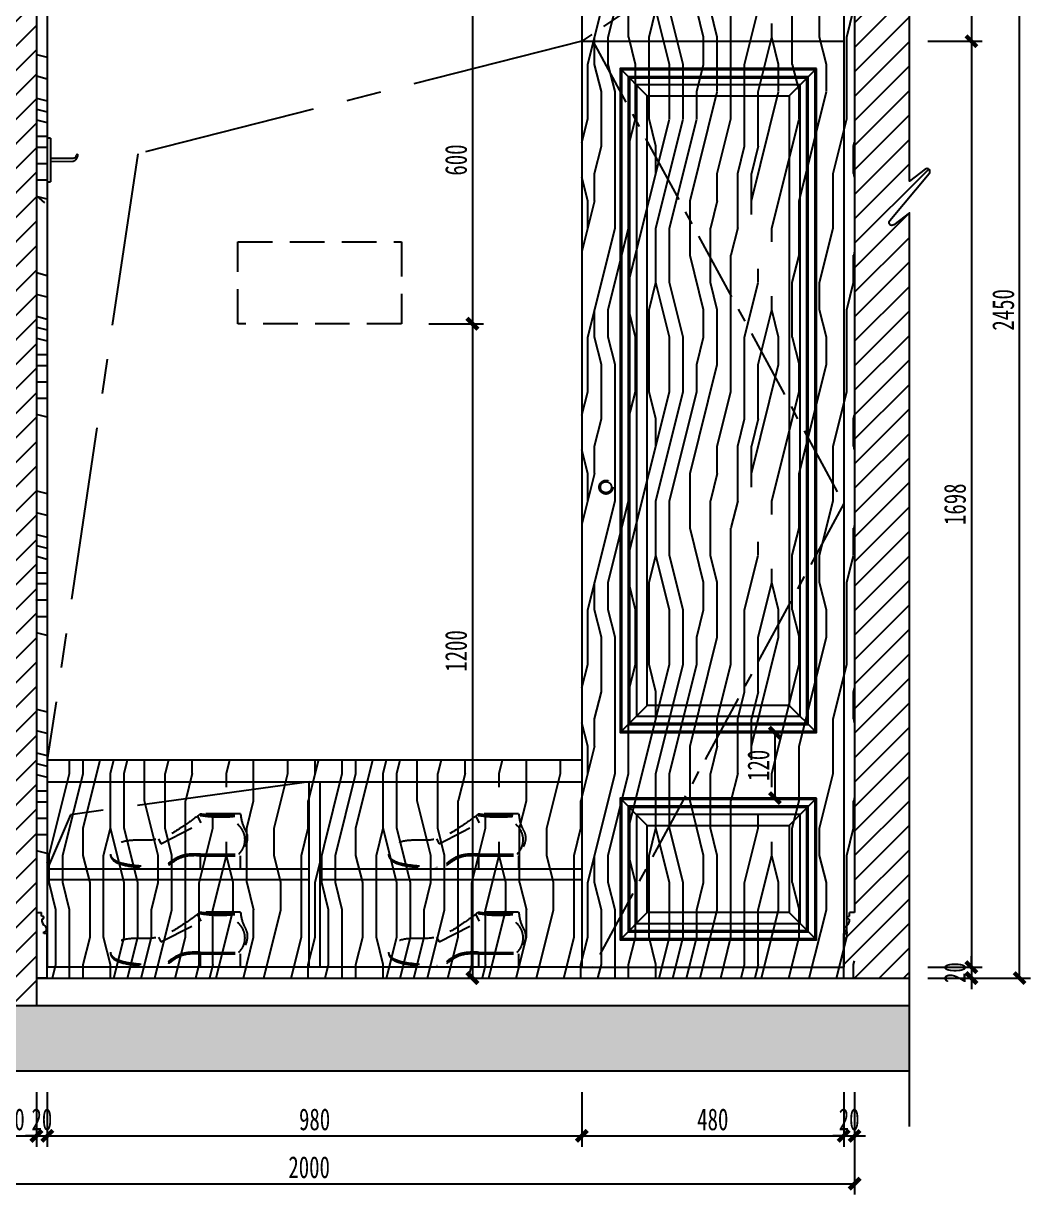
# Model space of a CAD drawing. Header units: millimetres. Extents: x 3104083 to 3173399, y -3165492 to -3044687.
# Drawn here: x 3150337 to 3152184, y -3051175 to -3049028 of the extents above; entities that cross this region are included whole.
import ezdxf

# ---------------------------------------------------------------- set-up
doc = ezdxf.new("R2010")
doc.units = ezdxf.units.MM
doc.header["$LTSCALE"] = 500
doc.header["$MEASUREMENT"] = 0
doc.header["$PDMODE"] = 2
doc.linetypes.add('CENTER', pattern=[50.8, 31.75, -6.35, 6.35, -6.35])
doc.linetypes.add('DASHED', pattern=[19.05, 12.7, -6.35])
doc.layers.get('0').update_dxf_attribs({"linetype": 'CONTINUOUS'})
doc.layers.get('DEFPOINTS').update_dxf_attribs({"linetype": 'CONTINUOUS'})
for name, color, linetype in [('A-土建墙（含管井、立管）', 6, 'CONTINUOUS'), ('D-Detail(节点图层)', 134, 'CONTINUOUS'), ('E-立面填充', 250, 'CONTINUOUS'), ('E-立面活动家具', 22, 'DASHED'), ('E-立面轮廓线', 4, 'CONTINUOUS'), ('E-立面造型线', 3, 'CONTINUOUS'), ('W-尺寸', 5, 'CONTINUOUS'), ('W-索引符号', 2, 'CONTINUOUS')]:
    doc.layers.add(name, color=color, linetype=linetype)
doc.styles.add('DIM', font='SimSun.ttf', dxfattribs={"width": 0.7})
doc.dimstyles.new('20', dxfattribs={"dimscale": 20, "dimtxt": 2, "dimasz": 1, "dimexe": 1, "dimexo": 1, "dimgap": 0.5, "dimtad": 1, "dimdec": 0, "dimzin": 0, "dimdsep": 46, "dimtxsty": 'DIM', "dimblk": 'ARCHTICK', "dimcen": 0, "dimclrd": 5, "dimclre": 5, "dimclrt": 35, "dimadec": 0, "dimazin": 0, "dimtfac": 0.5, "dimtdec": 0, "dimtix": 1, "dimtmove": 2, "dimatfit": 2, "dimldrblk": 'A', "dimfxl": 0, "dimtolj": 1, "dimtzin": 0, "dimlwd": -1, "dimlwe": -1, "dimarcsym": 0})

# ---------------------------------------------------------------- blocks, each defined once
blk = doc.blocks.new('TJ')
at = {"layer": 'E-立面造型线', "color": 44}
for p, q in [((0, 120), (9.6, 120)), ((9.6, 113.7), (9.6, 120)), ((9.6, 114.8), (9.6, 115.3)), ((10.8, 113.7), (9.6, 113.7)), ((10.8, 108.2), (10, 108.2)), ((13.5, 81.6), (13.5, 84.7)), ((19.8, 81.6), (13.5, 81.6)), ((19.8, 0), (19.8, 81.6)), ((19.8, 0), (0, 0))]:
    blk.add_line(p, q, dxfattribs=at)
for centre, radius, start, end in [((23.1, 106.2), 13.3, 171.0841, 236.9139), ((10.8, 111), 2.75, 270, 90), ((13.5, 89.9), 5.16, 270.0712, 360), ((12.5, 89.9), 6.22, 360, 56.9139)]:
    blk.add_arc(centre, radius, start, end, dxfattribs=at)
blk = doc.blocks.new('dfdfdhh')
at = {"layer": 'E-立面活动家具', "ltscale": 0.01}
for p, q in [((169384.3, -129033.6), (169310.8, -129033.6)), ((169311.2, -129107.5), (169381.3, -129107.6))]:
    blk.add_line(p, q, dxfattribs=at)
blk.add_lwpolyline([(169233.9, -129079.6), (169238.5, -129088.4), (169312.5, -129050.1), (169305.8, -129037.3)], dxfattribs=at)
blk.add_lwpolyline([(169311.1, -129134.7), (169311.1, -129110.4), (169384, -129110.4), (169384, -129134.7)], close=True, dxfattribs=at)
for centre, radius, start, end in [((169347.6, -128792), 247.3, 261.3395, 278.6605), ((169347.6, -128792), 244.3, 261.3395, 278.6605), ((169356, -129081.2), 36.6, 313.8118, 51.2985)]:
    blk.add_arc(centre, radius, start, end, dxfattribs=at)
for points, knots in [([(169310.8, -129033.6), (169302.5, -129039.8), (169289.9, -129049.3), (169264, -129066.7), (169226.1, -129088.4), (169182.4, -129077.9), (169156.9, -129089.6), (169148.5, -129095.2), (169146.7, -129102.1), (169142.5, -129124.1), (169194.2, -129132.1), (169222.6, -129133.5), (169234.9, -129134.2)], [0, 0, 0, 0, 31.711828, 48.79331, 96.806468, 160.998217, 174.056652, 183.591903, 190.509155, 195.275326, 250.828637, 292.604358, 292.604358, 292.604358, 292.604358]), ([(169384.3, -129033.6), (169385.5, -129042), (169387.4, -129055.2), (169397.9, -129071), (169396, -129090.9), (169388.6, -129102.9), (169384, -129110.4)], [0, 0, 0, 0, 25.789808, 40.639212, 56.626566, 83.82447, 83.82447, 83.82447, 83.82447]), ([(169145.8, -129108.1), (169148.7, -129122.2), (169195.1, -129129.2), (169222.4, -129130.6), (169234.6, -129131.3)], [199.373676, 199.373676, 199.373676, 199.373676, 250.828637, 292.604358, 292.604358, 292.604358, 292.604358]), ([(169311.2, -129107.5), (169308.5, -129107.4), (169305.9, -129107.4), (169298.3, -129107.3), (169293.5, -129107.4), (169286.3, -129108.2), (169284, -129108.6), (169279.6, -129109.6), (169277.5, -129110.1), (169273.5, -129111.5), (169271.6, -129112.3), (169264.7, -129115.7), (169260.1, -129118.8), (169254.6, -129122.8), (169253.6, -129123.6), (169251.6, -129125), (169250.7, -129125.7), (169248.7, -129127.1), (169247.7, -129127.7), (169245.9, -129128.7), (169245, -129129.1), (169243.4, -129129.8), (169242.7, -129130), (169241.2, -129130.4), (169240.4, -129130.6), (169238, -129130.9), (169236.3, -129131.1), (169234.6, -129131.3)], [0, 0, 0, 0, 7.954306, 7.954306, 22.333194, 22.333194, 29.512466, 29.512466, 35.781551, 35.781551, 42.050637, 42.050637, 58.414237, 58.414237, 62.14941, 62.14941, 65.884584, 65.884584, 69.784306, 69.784306, 73.180599, 73.180599, 75.971611, 75.971611, 78.762623, 78.762623, 84.07225, 84.07225, 84.07225, 84.07225]), ([(169311.1, -129110.4), (169299.3, -129110.1), (169279.7, -129109.6), (169258.9, -129122.8), (169246.3, -129133.1), (169238, -129133.9), (169234.9, -129134.2)], [0, 0, 0, 0, 35.415946, 58.703813, 74.57991, 84.07225, 84.07225, 84.07225, 84.07225])]:
    blk.add_open_spline(points, degree=3, knots=knots, dxfattribs=at)
blk = doc.blocks.new('_ArchTick')
at = {"color": 0, "linetype": 'ByBlock', "const_width": 0.4}
blk.add_lwpolyline([(-0.5, -0.5), (0.5, 0.5)], dxfattribs=at)
blk = doc.blocks.new('*D1155')
at = {"layer": 'DEFPOINTS', "color": 0, "ltscale": 100}
for p in [(3150361, -3050338.9), (3150261, -3050419.7), (3150361, -3051067.7)]:
    blk.add_point(p, dxfattribs=at)
at = {"layer": 'W-尺寸', "color": 5, "ltscale": 100}
for p, q in [((3150261, -3050987.7), (3150261, -3051087.7)), ((3150361, -3050987.7), (3150361, -3051087.7)), ((3150261, -3051067.7), (3150361, -3051067.7))]:
    blk.add_line(p, q, dxfattribs=at)
at = {"layer": 'W-尺寸', "color": 5, "ltscale": 100, "xscale": 20, "yscale": 20, "zscale": 20, "rotation": 180}
blk.add_blockref('_ArchTick', (3150261, -3051067.7), dxfattribs=at)
at = {"layer": 'W-尺寸', "color": 5, "ltscale": 100, "xscale": 20, "yscale": 20, "zscale": 20}
blk.add_blockref('_ArchTick', (3150361, -3051067.7), dxfattribs=at)
at = {"layer": 'W-尺寸', "color": 35, "ltscale": 100, "insert": (3150311, -3051037.7), "char_height": 40, "attachment_point": 5, "style": 'DIM'}
blk.add_mtext('\\A1;100', dxfattribs=at)
blk = doc.blocks.new('A')
for p, q in [((-1.44, 1.15), (-1.09, 1.44)), ((-1.44, 1.15), (-0.37, 0)), ((-1.09, 1.44), (0, 0)), ((-0.37, 0), (-2.13, 0)), ((-1.44, -1.15), (-0.37, 0)), ((-1.09, -1.44), (0, 0)), ((-1.44, -1.15), (-1.09, -1.44))]:
    blk.add_line(p, q)
for points in [[(-1.44, 1.15), (-1.09, 1.44), (-0.37, 0), (0, 0)], [(-1.44, -1.15), (-1.09, -1.44), (-0.37, 0), (0, 0)]]:
    blk.add_solid(points)
blk = doc.blocks.new('*D1156')
at = {"layer": 'DEFPOINTS', "color": 0, "ltscale": 100}
for p in [(3150381, -3050286.5), (3150361, -3050338.9), (3150381, -3051067.7)]:
    blk.add_point(p, dxfattribs=at)
at = {"layer": 'W-尺寸', "color": 5, "ltscale": 100}
for p, q in [((3150361, -3050987.7), (3150361, -3051087.7)), ((3150381, -3050987.7), (3150381, -3051087.7)), ((3150361, -3051067.7), (3150341, -3051067.7)), ((3150361, -3051067.7), (3150381, -3051067.7)), ((3150381, -3051067.7), (3150401, -3051067.7))]:
    blk.add_line(p, q, dxfattribs=at)
at = {"layer": 'W-尺寸', "color": 5, "ltscale": 100, "xscale": 20, "yscale": 20, "zscale": 20}
blk.add_blockref('_ArchTick', (3150361, -3051067.7), dxfattribs=at)
at = {"layer": 'W-尺寸', "color": 5, "ltscale": 100, "xscale": 20, "yscale": 20, "zscale": 20, "rotation": 180}
blk.add_blockref('_ArchTick', (3150381, -3051067.7), dxfattribs=at)
at = {"layer": 'W-尺寸', "color": 35, "ltscale": 100, "insert": (3150371, -3051037.7), "char_height": 40, "attachment_point": 5, "style": 'DIM'}
blk.add_mtext('\\A1;20', dxfattribs=at)
blk = doc.blocks.new('*D1157')
at = {"layer": 'DEFPOINTS', "color": 0, "ltscale": 100}
for p in [(3150381, -3050286.5), (3151361, -3050352.3), (3151361, -3051067.7)]:
    blk.add_point(p, dxfattribs=at)
at = {"layer": 'W-尺寸', "color": 5, "ltscale": 100}
for p, q in [((3150381, -3050987.7), (3150381, -3051087.7)), ((3151361, -3050987.7), (3151361, -3051087.7)), ((3150381, -3051067.7), (3151361, -3051067.7))]:
    blk.add_line(p, q, dxfattribs=at)
at = {"layer": 'W-尺寸', "color": 5, "ltscale": 100, "xscale": 20, "yscale": 20, "zscale": 20, "rotation": 180}
blk.add_blockref('_ArchTick', (3150381, -3051067.7), dxfattribs=at)
at = {"layer": 'W-尺寸', "color": 5, "ltscale": 100, "xscale": 20, "yscale": 20, "zscale": 20}
blk.add_blockref('_ArchTick', (3151361, -3051067.7), dxfattribs=at)
at = {"layer": 'W-尺寸', "color": 35, "ltscale": 100, "insert": (3150871, -3051037.7), "char_height": 40, "attachment_point": 5, "style": 'DIM'}
blk.add_mtext('\\A1;980', dxfattribs=at)
blk = doc.blocks.new('*D1158')
at = {"layer": 'DEFPOINTS', "color": 0, "ltscale": 100}
for p in [(3151361, -3050352.3), (3151841, -3050352.3), (3151841, -3051067.7)]:
    blk.add_point(p, dxfattribs=at)
at = {"layer": 'W-尺寸', "color": 5, "ltscale": 100}
for p, q in [((3151361, -3050987.7), (3151361, -3051087.7)), ((3151841, -3050987.7), (3151841, -3051087.7)), ((3151361, -3051067.7), (3151841, -3051067.7))]:
    blk.add_line(p, q, dxfattribs=at)
at = {"layer": 'W-尺寸', "color": 5, "ltscale": 100, "xscale": 20, "yscale": 20, "zscale": 20, "rotation": 180}
blk.add_blockref('_ArchTick', (3151361, -3051067.7), dxfattribs=at)
at = {"layer": 'W-尺寸', "color": 5, "ltscale": 100, "xscale": 20, "yscale": 20, "zscale": 20}
blk.add_blockref('_ArchTick', (3151841, -3051067.7), dxfattribs=at)
at = {"layer": 'W-尺寸', "color": 35, "ltscale": 100, "insert": (3151601, -3051037.7), "char_height": 40, "attachment_point": 5, "style": 'DIM'}
blk.add_mtext('\\A1;480', dxfattribs=at)
blk = doc.blocks.new('*D1159')
at = {"layer": 'DEFPOINTS', "color": 0, "ltscale": 100}
for p in [(3151841, -3050352.3), (3151861, -3050337.5), (3151861, -3051067.7)]:
    blk.add_point(p, dxfattribs=at)
at = {"layer": 'W-尺寸', "color": 5, "ltscale": 100}
for p, q in [((3151841, -3050987.7), (3151841, -3051087.7)), ((3151861, -3050987.7), (3151861, -3051087.7)), ((3151841, -3051067.7), (3151821, -3051067.7)), ((3151841, -3051067.7), (3151861, -3051067.7)), ((3151861, -3051067.7), (3151881, -3051067.7))]:
    blk.add_line(p, q, dxfattribs=at)
at = {"layer": 'W-尺寸', "color": 5, "ltscale": 100, "xscale": 20, "yscale": 20, "zscale": 20}
blk.add_blockref('_ArchTick', (3151841, -3051067.7), dxfattribs=at)
at = {"layer": 'W-尺寸', "color": 5, "ltscale": 100, "xscale": 20, "yscale": 20, "zscale": 20, "rotation": 180}
blk.add_blockref('_ArchTick', (3151861, -3051067.7), dxfattribs=at)
at = {"layer": 'W-尺寸', "color": 35, "ltscale": 100, "insert": (3151851, -3051037.7), "char_height": 40, "attachment_point": 5, "style": 'DIM'}
blk.add_mtext('\\A1;20', dxfattribs=at)
blk = doc.blocks.new('*D1160')
at = {"layer": 'DEFPOINTS', "color": 0, "ltscale": 100}
for p in [(3149861, -3050987.7), (3151861, -3050987.7), (3151861, -3051155.4)]:
    blk.add_point(p, dxfattribs=at)
at = {"layer": 'W-尺寸', "color": 5, "ltscale": 100}
for p, q in [((3149861, -3051075.4), (3149861, -3051175.4)), ((3151861, -3051075.4), (3151861, -3051175.4)), ((3149861, -3051155.4), (3151861, -3051155.4))]:
    blk.add_line(p, q, dxfattribs=at)
at = {"layer": 'W-尺寸', "color": 5, "ltscale": 100, "xscale": 20, "yscale": 20, "zscale": 20, "rotation": 180}
blk.add_blockref('_ArchTick', (3149861, -3051155.4), dxfattribs=at)
at = {"layer": 'W-尺寸', "color": 5, "ltscale": 100, "xscale": 20, "yscale": 20, "zscale": 20}
blk.add_blockref('_ArchTick', (3151861, -3051155.4), dxfattribs=at)
at = {"layer": 'W-尺寸', "color": 35, "ltscale": 100, "insert": (3150861, -3051125.4), "char_height": 40, "attachment_point": 5, "style": 'DIM'}
blk.add_mtext('\\A1;2000', dxfattribs=at)
blk = doc.blocks.new('*U1119')
at = {"color": 35}
blk.add_lwpolyline([(85.19, 0), (1.44, 0), (2.55, -1.43, -0.901243), (2.15, -1.81), (-2.15, 1.81, 0.901243), (-2.55, 1.43), (-1.44, 0), (-85.19, 0)], format="xyb", dxfattribs=at)
blk = doc.blocks.new('*D1163')
at = {"layer": 'DEFPOINTS', "color": 0, "ltscale": 100}
for p in [(3151662.1, -3048428.5), (3151841, -3049061), (3152075.1, -3049061)]:
    blk.add_point(p, dxfattribs=at)
at = {"layer": 'W-尺寸', "color": 5, "ltscale": 100}
for p, q in [((3151995.1, -3048428.5), (3152095.1, -3048428.5)), ((3152075.1, -3048428.5), (3152075.1, -3049061)), ((3151995.1, -3049061), (3152095.1, -3049061))]:
    blk.add_line(p, q, dxfattribs=at)
at = {"layer": 'W-尺寸', "color": 5, "ltscale": 100, "xscale": 20, "yscale": 20, "zscale": 20}
for p, rotation in [((3152075.1, -3048428.5), 90), ((3152075.1, -3049061), 270)]:
    blk.add_blockref('_ArchTick', p, dxfattribs=dict(at, rotation=rotation))
at = {"layer": 'W-尺寸', "color": 35, "ltscale": 100, "insert": (3152045.1, -3048744.8), "char_height": 40, "attachment_point": 5, "rotation": 90, "style": 'DIM'}
blk.add_mtext('\\A1;633', dxfattribs=at)
blk = doc.blocks.new('*D1164')
at = {"layer": 'DEFPOINTS', "color": 0, "ltscale": 100}
for p in [(3151841, -3049061), (3151841, -3050758.5), (3152075.1, -3050758.5)]:
    blk.add_point(p, dxfattribs=at)
at = {"layer": 'W-尺寸', "color": 5, "ltscale": 100}
for p, q in [((3151995.1, -3049061), (3152095.1, -3049061)), ((3152075.1, -3049061), (3152075.1, -3050758.5)), ((3151995.1, -3050758.5), (3152095.1, -3050758.5))]:
    blk.add_line(p, q, dxfattribs=at)
at = {"layer": 'W-尺寸', "color": 5, "ltscale": 100, "xscale": 20, "yscale": 20, "zscale": 20}
for p, rotation in [((3152075.1, -3049061), 90), ((3152075.1, -3050758.5), 270)]:
    blk.add_blockref('_ArchTick', p, dxfattribs=dict(at, rotation=rotation))
at = {"layer": 'W-尺寸', "color": 35, "ltscale": 100, "insert": (3152045.1, -3049909.8), "char_height": 40, "attachment_point": 5, "rotation": 90, "style": 'DIM'}
blk.add_mtext('\\A1;1698', dxfattribs=at)
blk = doc.blocks.new('*D1165')
at = {"layer": 'DEFPOINTS', "color": 0, "ltscale": 100}
for p in [(3151841, -3050758.5), (3151841, -3050778.5), (3152075.1, -3050778.5)]:
    blk.add_point(p, dxfattribs=at)
at = {"layer": 'W-尺寸', "color": 5, "ltscale": 100}
for p, q in [((3152075.1, -3050758.5), (3152075.1, -3050738.5)), ((3151995.1, -3050758.5), (3152095.1, -3050758.5)), ((3152075.1, -3050758.5), (3152075.1, -3050778.5)), ((3151995.1, -3050778.5), (3152095.1, -3050778.5)), ((3152075.1, -3050778.5), (3152075.1, -3050798.5))]:
    blk.add_line(p, q, dxfattribs=at)
at = {"layer": 'W-尺寸', "color": 5, "ltscale": 100, "xscale": 20, "yscale": 20, "zscale": 20}
for p, rotation in [((3152075.1, -3050758.5), 270), ((3152075.1, -3050778.5), 90)]:
    blk.add_blockref('_ArchTick', p, dxfattribs=dict(at, rotation=rotation))
at = {"layer": 'W-尺寸', "color": 35, "ltscale": 100, "insert": (3152045.1, -3050768.5), "char_height": 40, "attachment_point": 5, "rotation": 90, "style": 'DIM'}
blk.add_mtext('\\A1;20', dxfattribs=at)
blk = doc.blocks.new('*D1166')
at = {"layer": 'DEFPOINTS', "color": 0, "ltscale": 100}
for p in [(3151953.7, -3048328.5), (3152163.6, -3048328.5), (3151939.9, -3050778.5)]:
    blk.add_point(p, dxfattribs=at)
at = {"layer": 'W-尺寸', "color": 5, "ltscale": 100}
for p, q in [((3152083.6, -3048328.5), (3152183.6, -3048328.5)), ((3152163.6, -3050778.5), (3152163.6, -3048328.5)), ((3152083.6, -3050778.5), (3152183.6, -3050778.5))]:
    blk.add_line(p, q, dxfattribs=at)
at = {"layer": 'W-尺寸', "color": 5, "ltscale": 100, "xscale": 20, "yscale": 20, "zscale": 20}
for p, rotation in [((3152163.6, -3048328.5), 90), ((3152163.6, -3050778.5), 270)]:
    blk.add_blockref('_ArchTick', p, dxfattribs=dict(at, rotation=rotation))
at = {"layer": 'W-尺寸', "color": 35, "ltscale": 100, "insert": (3152133.6, -3049553.5), "char_height": 40, "attachment_point": 5, "rotation": 90, "style": 'DIM'}
blk.add_mtext('\\A1;2450', dxfattribs=at)
blk = doc.blocks.new('*D1190')
at = {"layer": 'DEFPOINTS', "color": 0, "ltscale": 100}
for p in [(3151693.3, -3050328.5), (3151693.3, -3050448.5), (3151714.8, -3050448.5)]:
    blk.add_point(p, dxfattribs=at)
at = {"layer": 'W-尺寸', "color": 5, "ltscale": 100}
for p, q in [((3151713.3, -3050328.5), (3151734.8, -3050328.5)), ((3151714.8, -3050328.5), (3151714.8, -3050448.5)), ((3151713.3, -3050448.5), (3151734.8, -3050448.5))]:
    blk.add_line(p, q, dxfattribs=at)
at = {"layer": 'W-尺寸', "color": 5, "ltscale": 100, "xscale": 20, "yscale": 20, "zscale": 20}
for p, rotation in [((3151714.8, -3050328.5), 90), ((3151714.8, -3050448.5), 270)]:
    blk.add_blockref('_ArchTick', p, dxfattribs=dict(at, rotation=rotation))
at = {"layer": 'W-尺寸', "color": 35, "ltscale": 100, "insert": (3151684.8, -3050388.5), "char_height": 40, "attachment_point": 5, "rotation": 90, "style": 'DIM'}
blk.add_mtext('\\A1;120', dxfattribs=at)
blk = doc.blocks.new('*D1191')
at = {"layer": 'DEFPOINTS', "color": 0, "ltscale": 100}
for p in [(3150919.4, -3049579), (3150919.4, -3050778.5), (3151160.4, -3050778.5)]:
    blk.add_point(p, dxfattribs=at)
at = {"layer": 'W-尺寸', "color": 5, "ltscale": 100}
for p, q in [((3151080.4, -3049579), (3151180.4, -3049579)), ((3151160.4, -3049579), (3151160.4, -3050778.5)), ((3151080.4, -3050778.5), (3151180.4, -3050778.5))]:
    blk.add_line(p, q, dxfattribs=at)
at = {"layer": 'W-尺寸', "color": 5, "ltscale": 100, "xscale": 20, "yscale": 20, "zscale": 20}
for p, rotation in [((3151160.4, -3049579), 90), ((3151160.4, -3050778.5), 270)]:
    blk.add_blockref('_ArchTick', p, dxfattribs=dict(at, rotation=rotation))
at = {"layer": 'W-尺寸', "color": 35, "ltscale": 100, "insert": (3151130.4, -3050178.8), "char_height": 40, "attachment_point": 5, "rotation": 90, "style": 'DIM'}
blk.add_mtext('\\A1;1200', dxfattribs=at)
blk = doc.blocks.new('*D1192')
at = {"layer": 'DEFPOINTS', "color": 0, "ltscale": 100}
for p in [(3151045.9, -3048978.6), (3151030.5, -3049579), (3151160.4, -3049579)]:
    blk.add_point(p, dxfattribs=at)
at = {"layer": 'W-尺寸', "color": 5, "ltscale": 100}
for p, q in [((3151080.4, -3048978.6), (3151180.4, -3048978.6)), ((3151160.4, -3048978.6), (3151160.4, -3049579)), ((3151080.4, -3049579), (3151180.4, -3049579))]:
    blk.add_line(p, q, dxfattribs=at)
at = {"layer": 'W-尺寸', "color": 5, "ltscale": 100, "xscale": 20, "yscale": 20, "zscale": 20}
for p, rotation in [((3151160.4, -3048978.6), 90), ((3151160.4, -3049579), 270)]:
    blk.add_blockref('_ArchTick', p, dxfattribs=dict(at, rotation=rotation))
at = {"layer": 'W-尺寸', "color": 35, "ltscale": 100, "insert": (3151130.4, -3049278.8), "char_height": 40, "attachment_point": 5, "rotation": 90, "style": 'DIM'}
blk.add_mtext('\\A1;600', dxfattribs=at)

msp = doc.modelspace()

# ---------------------------------------------------------------- hatches: boundary and pattern name
at = {"layer": 'D-Detail(节点图层)', "ltscale": 0.15}
h = msp.add_hatch(dxfattribs=at)
h.set_pattern_fill('木纹面5', color=250, scale=500, angle=90, style=0, pattern_type=2)
h.set_pattern_definition([(90, (2981258.96, -2921453.8), (-500, 3e-14), [100, -150, 50, -200]), (90, (2981246.46, -2921103.8), (-500, 3e-14), [100, -400]), (90, (2981221.46, -2921153.8), (-500, 3e-14), [50, -450]), (90, (2981208.96, -2921428.8), (-500, 3e-14), [25, -350, 25, -100]), (90, (2981183.96, -2921253.8), (-500, 3e-14), [100, -150, 25, -225]), (90, (2981171.46, -2921378.8), (-500, 3e-14), [75, -425]), (90, (2981158.96, -2921253.8), (-500, 3e-14), [150, -350]), (90, (2981146.46, -2921403.8), (-500, 3e-14), [100, -400]), (90, (2981133.96, -2921203.8), (-500, 3e-14), [250, -250]), (90, (2981108.96, -2921353.8), (-500, 3e-14), [50, -150, 100, -200]), (90, (2981096.46, -2921003.8), (-500, 3e-14), [100, -400]), (90, (2981083.96, -2921103.8), (-500, 3e-14), [50, -450]), (90, (2981071.46, -2921203.8), (-500, 3e-14), [50, -450]), (90, (2981058.96, -2921453.8), (-500, 3e-14), [100, -400]), (90, (2981046.46, -2921203.8), (-500, 3e-14), [100, -400]), (90, (2981021.46, -2921203.8), (-500, 3e-14), [100, -100, 100, -200]), (90, (2980996.46, -2921303.8), (-500, 3e-14), [50, -250, 100, -100]), (90, (2980983.96, -2921203.8), (-500, 3e-14), [150, -350]), (90, (2980958.96, -2921203.8), (-500, 3e-14), [100, -400]), (90, (2980946.46, -2921403.8), (-500, 3e-14), [150, -200, 50, -100]), (90, (2980921.46, -2921403.8), (-500, 3e-14), [250, -250]), (90, (2980908.96, -2921103.8), (-500, 3e-14), [50, -450]), (90, (2980896.46, -2921253.8), (-500, 3e-14), [100, -400]), (90, (2980883.96, -2921353.8), (-500, 3e-14), [50, -200, 50, -200]), (90, (2980871.46, -2921403.8), (-500, 3e-14), [50, -150, 100, -200]), (90, (2980858.96, -2921303.8), (-500, 3e-14), [50, -250, 50, -150]), (90, (2980846.46, -2921203.8), (-500, 3e-14), [150, -350]), (90, (2980821.46, -2921403.8), (-500, 3e-14), [100, -400]), (90, (2980808.96, -2921153.8), (-500, 3e-14), [50, -450]), (90, (2980796.46, -2921053.8), (-500, 3e-14), [50, -450]), (104.036243, (2981221.46, -2921103.81), (2e-08, 500), [51.5, -2010.0528]), (104.036243, (2981108.96, -2921053.81), (2e-08, 500), [51.5, -2010.0528]), (104.036243, (2980808.96, -2921103.81), (2e-08, 500), [51.5, -2010.0528]), (104.036243, (2980996.46, -2921253.81), (2e-08, 500), [51.5, -2010.0528]), (104.036243, (2980921.46, -2921153.81), (2e-08, 500), [51.5, -2010.0528]), (104.036243, (2980958.96, -2921103.81), (2e-08, 500), [51.5, -2010.0528]), (104.036243, (2980871.46, -2921353.81), (2e-08, 500), [51.5, -2010.0528]), (104.036243, (2980896.46, -2921153.81), (2e-08, 500), [51.5, -2010.0528]), (104.036243, (2981083.96, -2921053.81), (2e-08, 500), [103, -1958.5528]), (104.036243, (2981046.46, -2921103.81), (2e-08, 500), [103, -1958.5528]), (104.036243, (2981021.46, -2921103.81), (2e-08, 500), [103, -1958.5528]), (255.963757, (2981183.96, -2921253.81), (2e-08, -500), [51.5, -103, 51.5, -1855.55276]), (255.963757, (2981108.96, -2921353.81), (2e-08, -500), [51.5, -2010.0528]), (255.963757, (2980883.96, -2921353.81), (2e-08, -500), [103, -1958.5528]), (284.036243, (2981246.46, -2921103.81), (-2e-08, -500), [51.5, -2010.0528]), (75.963757, (2981246.46, -2921003.81), (-2e-08, 500), [51.5, -2010.0528]), (75.963757, (2981071.46, -2921153.81), (-2e-08, 500), [51.5, -2010.0528]), (75.963757, (2980983.96, -2921053.81), (-2e-08, 500), [51.5, -2010.0528]), (75.963757, (2980946.46, -2921253.81), (-2e-08, 500), [51.5, -2010.0528]), (75.963757, (2980883.96, -2921303.81), (-2e-08, 500), [51.5, -2010.0528]), (75.963757, (2980858.96, -2921253.81), (-2e-08, 500), [51.5, -2010.0528]), (75.963757, (2980946.46, -2921253.81), (-2e-08, 500), [51.5, -2010.0528]), (75.963757, (2980871.46, -2921103.81), (-2e-08, 500), [206, -1855.5528]), (75.963757, (2981208.96, -2921403.81), (-2e-08, 500), [206, -1855.5528]), (75.963757, (2981171.46, -2921353.81), (-2e-08, 500), [206, -1855.5528]), (75.963757, (2981146.46, -2921303.81), (-2e-08, 500), [51.5, -103, 103, -1804.05276]), (75.963757, (2981108.96, -2921303.81), (-2e-08, 500), [103, -103, 103, -1752.55276]), (75.963757, (2981058.96, -2921353.81), (-2e-08, 500), [206, -1855.5528]), (75.963757, (2981021.46, -2921403.81), (-2e-08, 500), [206, -1855.5528]), (75.963757, (2980996.46, -2921403.81), (-2e-08, 500), [206, -1855.5528]), (75.963757, (2980846.46, -2921053.81), (-2e-08, 500), [51.5, -2010.0528]), (75.96377, (2980796.46, -2921003.81), (-9.6e-05, 500), [103, -1958.5528]), (75.96377, (2980821.46, -2921303.81), (-9.6e-05, 500), [103, -1958.5528]), (75.96376, (2981258.96, -2921353.81), (-9e-06, 500), [206, -1855.5528]), (75.96376, (2980908.96, -2921053.81), (-9e-06, 500), [154.5, -1907.0528]), (75.96376, (2980946.46, -2921003.81), (-9e-06, 500), [309, -1752.5528])])
h.paths.add_polyline_path([(3150381.002, -3048758.887), (3150381.002, -3048328.548), (3151861.002, -3048328.548), (3151861.002, -3050778.548), (3150380.798, -3050778.548), (3150380.798, -3050378.548), (3151361.002, -3050378.548), (3151361.002, -3048758.887), (3150867.994, -3048759.894)])
at = {"layer": 'E-立面填充', "ltscale": 0.15}
h = msp.add_hatch(dxfattribs=at)
h.set_pattern_fill('ANSI31', color=8, scale=10, style=0)
h.set_pattern_definition([(45, (3150261.002, -3050658.547), (-22.45064, 22.45064), [])])
h.paths.add_polyline_path([(3150361.002, -3050828.548), (3150361.002, -3048328.548), (3150261.002, -3048328.548), (3150261.002, -3050828.548)])
h = msp.add_hatch(dxfattribs=at)
h.set_pattern_fill('ANSI31', color=250, scale=10, style=0)
h.set_pattern_definition([(45, (3151861.002, -3050778.548), (-22.45064, 22.45064), [])])
edge = h.paths.add_edge_path()
edge.add_line((3151961.669, -3050778.548), (3151961.669, -3049375.354))
edge.add_line((3151961.669, -3049375.354), (3151933.141, -3049397.554))
edge.add_arc((3151929.686, -3049393.115), 5.625, 139.783405, 307.889508, ccw=False)
edge.add_line((3151925.391, -3049389.483), (3151997.947, -3049303.675))
edge.add_arc((3151993.652, -3049300.043), 5.625, 319.783405, 487.889508)
edge.add_line((3151990.197, -3049295.603), (3151961.669, -3049317.804))
edge.add_line((3151961.669, -3049317.804), (3151961.669, -3048328.548))
edge.add_line((3151961.669, -3048328.548), (3151861.002, -3048328.548))
edge.add_line((3151861.002, -3048328.548), (3151861.002, -3050658.547))
edge.add_line((3151861.002, -3050658.547), (3151851.402, -3050658.547))
edge.add_line((3151851.402, -3050658.547), (3151851.402, -3050664.822))
edge.add_line((3151851.402, -3050664.822), (3151850.024, -3050677.757))
edge.add_line((3151850.024, -3050677.757), (3151847.481, -3050693.841))
edge.add_line((3151847.481, -3050693.841), (3151847.481, -3050696.979))
edge.add_line((3151847.481, -3050696.979), (3151841.206, -3050696.979))
edge.add_line((3151841.206, -3050696.979), (3151841.206, -3050778.548))
edge.add_line((3151841.206, -3050778.548), (3151961.669, -3050778.548))
h = msp.add_hatch(dxfattribs=at)
h.set_pattern_fill('PANEL', color=256, scale=400, style=0, pattern_type=2)
h.set_pattern_definition([(320, (3150361, -3044645.62), (257.115, 306.418), [80, -120, 40, -160]), (0, (3150641, -3044635.62), (0, 400), [80, -320]), (0, (3150601, -3044615.62), (0, 400), [40, -360]), (0, (3150381, -3044605.62), (0, 400), [20, -280, 20, -80]), (0, (3150521, -3044585.62), (0, 400), [80, -120, 20, -180]), (0, (3150421, -3044575.62), (0, 400), [60, -340]), (0, (3150521, -3044565.62), (0, 400), [120, -280]), (0, (3150401, -3044555.62), (0, 400), [80, -320]), (0, (3150561, -3044545.62), (0, 400), [200, -200]), (0, (3150441, -3044525.62), (0, 400), [40, -120, 80, -160]), (0, (3150721, -3044515.62), (0, 400), [80, -320]), (0, (3150641, -3044505.62), (0, 400), [40, -360]), (0, (3150561, -3044495.62), (0, 400), [40, -360]), (0, (3150361, -3044485.62), (0, 400), [80, -320]), (0, (3150561, -3044475.62), (0, 400), [80, -320]), (0, (3150561, -3044455.62), (0, 400), [80, -80, 80, -160]), (0, (3150481, -3044435.62), (0, 400), [40, -200, 80, -80]), (0, (3150561, -3044425.62), (0, 400), [120, -280]), (0, (3150561, -3044405.62), (0, 400), [80, -320]), (0, (3150401, -3044395.62), (0, 400), [120, -160, 40, -80]), (0, (3150401, -3044375.62), (0, 400), [200, -200]), (0, (3150641, -3044365.62), (0, 400), [40, -360]), (0, (3150521, -3044355.62), (0, 400), [80, -320]), (0, (3150441, -3044345.62), (0, 400), [40, -160, 40, -160]), (0, (3150401, -3044335.62), (0, 400), [40, -120, 80, -160]), (0, (3150481, -3044325.62), (0, 400), [40, -200, 40, -120]), (0, (3150561, -3044315.62), (0, 400), [120, -280]), (0, (3150401, -3044295.62), (0, 400), [80, -320]), (0, (3150601, -3044285.62), (0, 400), [40, -360]), (0, (3150681, -3044275.62), (0, 400), [40, -360]), (14.0362, (3150641, -3044615.62), (400, -1e-08), [41.2, -1608.042]), (14.0362, (3150681, -3044525.62), (400, -1e-08), [41.2, -1608.042]), (14.0362, (3150641, -3044285.62), (400, -1e-08), [41.2, -1608.042]), (14.0362, (3150521, -3044435.62), (400, -1e-08), [41.2, -1608.042]), (14.0362, (3150601, -3044375.62), (400, -1e-08), [41.2, -1608.042]), (14.0362, (3150641, -3044405.62), (400, -1e-08), [41.2, -1608.042]), (14.0362, (3150441, -3044335.62), (400, -1e-08), [41.2, -1608.042]), (14.0362, (3150601, -3044355.62), (400, -1e-08), [41.2, -1608.042]), (14.0362, (3150681, -3044505.62), (400, -1e-08), [82.4, -1566.842]), (14.0362, (3150641, -3044475.62), (400, -1e-08), [82.4, -1566.842]), (14.0362, (3150641, -3044455.62), (400, -1e-08), [82.4, -1566.842]), (165.9638, (3150521, -3044585.62), (-400, -1e-08), [41.2, -82.4, 41.2, -1484.442]), (165.9638, (3150441, -3044525.62), (-400, -1e-08), [41.2, -1608.042]), (165.9638, (3150441, -3044345.62), (-400, -1e-08), [82.4, -1566.842]), (194.0362, (3150641, -3044635.62), (-400, 1e-08), [41.2, -1608.042]), (345.9638, (3150721, -3044635.62), (400, 1e-08), [41.2, -1608.042]), (345.9638, (3150601, -3044495.62), (400, 1e-08), [41.2, -1608.042]), (345.9638, (3150681, -3044425.62), (400, 1e-08), [41.2, -1608.042]), (345.9638, (3150521, -3044395.62), (400, 1e-08), [41.2, -1608.042]), (345.9638, (3150481, -3044345.62), (400, 1e-08), [41.2, -1608.042]), (345.9638, (3150521, -3044325.62), (400, 1e-08), [41.2, -1608.042]), (345.9638, (3150521, -3044395.62), (400, 1e-08), [41.2, -1608.042]), (345.9638, (3150641, -3044335.62), (400, 1e-08), [164.8, -1484.442]), (345.9638, (3150401, -3044605.62), (400, 1e-08), [164.8, -1484.442]), (345.9638, (3150441, -3044575.62), (400, 1e-08), [164.8, -1484.442]), (345.9638, (3150481, -3044555.62), (400, 1e-08), [41.2, -82.4, 82.4, -1443.242]), (345.9638, (3150481, -3044525.62), (400, 1e-08), [82.4, -82.4, 82.4, -1402.042]), (345.9638, (3150441, -3044485.62), (400, 1e-08), [164.8, -1484.442]), (345.9638, (3150401, -3044455.62), (400, 1e-08), [164.8, -1484.442]), (345.9638, (3150401, -3044435.62), (400, 1e-08), [164.8, -1484.442]), (345.9638, (3150681, -3044315.62), (400, 1e-08), [41.2, -1608.042]), (345.9638, (3150721, -3044275.62), (400, 8e-05), [82.4, -1566.842]), (345.9638, (3150481, -3044295.62), (400, 8e-05), [82.4, -1566.842]), (345.9638, (3150441, -3044645.62), (400, 7e-06), [164.8, -1484.442]), (345.9638, (3150681, -3044365.62), (400, 7e-06), [123.6, -1525.642]), (345.9638, (3150721, -3044395.62), (400, 7e-06), [247.2, -1402.042])])
h.paths.add_polyline_path([(3150381.002, -3049058.548), (3150361.002, -3049058.548), (3150361.002, -3050658.547), (3150381.002, -3050658.547)])
h = msp.add_hatch(color=256, dxfattribs=at)
edge = h.paths.add_edge_path(flags=17)
edge.add_line((3150955.058, -3050828.548), (3150955.058, -3050948.548))
h.paths.add_polyline_path([(3146348.558, -3050948.548), (3146348.558, -3050828.548), (3144655.036, -3050828.548), (3144655.036, -3050948.548)])
msp.add_hatch(color=256, dxfattribs=at).paths.add_polyline_path([(3151961.669, -3050948.548), (3151961.669, -3050828.548), (3149519.3, -3050828.548), (3149519.3, -3050948.548)])

# ---------------------------------------------------------------- linework, layer by layer
at = {"layer": 'A-土建墙（含管井、立管）', "color": 6}
for p, q in [((3150361.002, -3048328.548), (3150361.002, -3050828.548)), ((3149519.3, -3050828.548), (3151961.669, -3050828.548)), ((3149519.3, -3050948.548), (3151961.669, -3050948.548))]:
    msp.add_line(p, q, dxfattribs=at)
at = {"layer": 'E-立面活动家具', "color": 136, "ltscale": 0.01}
msp.add_lwpolyline([(3150730.492, -3049429.029), (3151030.492, -3049429.029), (3151030.492, -3049579.029), (3150730.492, -3049579.029)], close=True, dxfattribs=at)
at = {"layer": 'E-立面活动家具', "ltscale": 0.01}
msp.add_circle((3151405.186, -3049878.548), 12.538, dxfattribs=at)
at = {"layer": 'E-立面活动家具', "color": 251, "linetype": 'DASHED', "ltscale": 0.01}
msp.add_circle((3151405.186, -3049878.548), 10.138, dxfattribs=at)
at = {"layer": 'E-立面轮廓线'}
msp.add_line((3150361.002, -3050778.548), (3151961.669, -3050778.548), dxfattribs=at)
at = {"layer": 'E-立面造型线', "ltscale": 0.15}
for p, q in [((3151861.002, -3048328.548), (3151861.002, -3050658.547)), ((3151861.002, -3048328.548), (3151861.002, -3050658.547)), ((3150381.002, -3048428.548), (3150381.002, -3049061.048)), ((3150381.002, -3048428.548), (3150381.002, -3049061.048)), ((3151361.002, -3048428.548), (3151361.002, -3049061.048)), ((3151841.002, -3048428.548), (3151841.002, -3049061.048)), ((3151361.002, -3048460.548), (3151361.002, -3049061.048)), ((3150381.002, -3049061.048), (3150381.002, -3050758.548)), ((3151361.002, -3049061.048), (3151841.002, -3049061.048)), ((3151361.002, -3049061.048), (3151361.002, -3050758.548)), ((3151361.002, -3049061.048), (3151361.002, -3050758.548)), ((3151361.002, -3049061.048), (3151841.002, -3049061.048)), ((3151841.002, -3049058.548), (3151841.002, -3050758.548)), ((3151841.002, -3049061.048), (3151841.002, -3050758.548)), ((3150381.002, -3050378.548), (3151361.002, -3050378.548)), ((3150381.002, -3050418.548), (3151361.002, -3050418.548)), ((3150861.002, -3050758.548), (3150861.002, -3050418.548)), ((3150881.002, -3050758.548), (3150881.002, -3050418.548)), ((3150861.002, -3050578.522), (3150381.002, -3050578.522)), ((3151361.002, -3050578.522), (3150881.002, -3050578.522)), ((3150861.002, -3050598.522), (3150381.002, -3050598.522)), ((3151361.002, -3050598.522), (3150881.002, -3050598.522)), ((3151361.002, -3050758.548), (3150381.002, -3050758.548)), ((3151361.002, -3050758.548), (3151841.002, -3050758.548))]:
    msp.add_line(p, q, dxfattribs=at)
at = {"layer": 'E-立面造型线', "color": 146, "linetype": 'CENTER', "ltscale": 0.008}
for p, q in [((3151841.002, -3048733.548), (3151361.002, -3049061.048)), ((3151381.002, -3049061.048), (3151841.002, -3049908.548)), ((3151841.002, -3049908.548), (3151381.002, -3050758.548)), ((3150423.201, -3050479.285), (3150381.002, -3050578.522))]:
    msp.add_line(p, q, dxfattribs=at)
at = {"layer": 'E-立面造型线', "color": 146, "linetype": 'CENTER', "ltscale": 0.02}
for p, q in [((3151361.002, -3049061.048), (3150547.012, -3049267.281)), ((3150547.012, -3049267.281), (3150381.002, -3050378.548)), ((3150861.002, -3050418.548), (3150423.201, -3050479.285))]:
    msp.add_line(p, q, dxfattribs=at)
at = {"layer": 'E-立面造型线', "color": 251}
for p, q in [((3151481.002, -3049161.048), (3151431.002, -3049111.048)), ((3151741.002, -3049161.048), (3151791.002, -3049111.048)), ((3151481.002, -3050278.548), (3151431.002, -3050328.548)), ((3151741.002, -3050278.548), (3151791.002, -3050328.548)), ((3151481.002, -3050498.548), (3151431.002, -3050448.548)), ((3151741.002, -3050498.548), (3151791.002, -3050448.548)), ((3151481.002, -3050658.548), (3151431.002, -3050708.548)), ((3151741.002, -3050658.548), (3151791.002, -3050708.548))]:
    msp.add_line(p, q, dxfattribs=at)
at = {"layer": 'E-立面造型线', "color": 44}
for p, q in [((3150387.002, -3049238.548), (3150381.002, -3049238.548)), ((3150387.002, -3049238.548), (3150387.002, -3049318.548)), ((3150387.002, -3049275.298), (3150428.343, -3049275.298)), ((3150387.002, -3049281.798), (3150428.244, -3049280.798)), ((3150435.088, -3049268.298), (3150434.343, -3049270.298)), ((3150435.088, -3049268.298), (3150436.088, -3049268.298)), ((3150436.088, -3049268.298), (3150436.088, -3049272.367)), ((3150381.002, -3049318.548), (3150387.002, -3049318.548))]:
    msp.add_line(p, q, dxfattribs=at)
for points in [[(3151791.002, -3049111.048), (3151431.002, -3049111.048), (3151431.002, -3050328.548), (3151791.002, -3050328.548)], [(3151761.002, -3049141.048), (3151461.002, -3049141.048), (3151461.002, -3050298.548), (3151761.002, -3050298.548)], [(3151481.002, -3049161.048), (3151741.002, -3049161.048), (3151741.002, -3050278.548), (3151481.002, -3050278.548)], [(3151791.002, -3050448.548), (3151431.002, -3050448.548), (3151431.002, -3050708.548), (3151791.002, -3050708.548)], [(3151761.002, -3050478.548), (3151461.002, -3050478.548), (3151461.002, -3050678.548), (3151761.002, -3050678.548)], [(3151481.002, -3050498.548), (3151741.002, -3050498.548), (3151741.002, -3050658.548), (3151481.002, -3050658.548)]]:
    msp.add_lwpolyline(points, close=True, dxfattribs=at)
at = {"layer": 'E-立面造型线', "color": 251}
for points in [[(3151788.502, -3049113.548), (3151433.502, -3049113.548), (3151433.502, -3050326.048), (3151788.502, -3050326.048)], [(3151776.002, -3049126.048), (3151446.002, -3049126.048), (3151446.002, -3050313.548), (3151776.002, -3050313.548)], [(3151773.502, -3049128.548), (3151448.502, -3049128.548), (3151448.502, -3050311.048), (3151773.502, -3050311.048)], [(3151788.502, -3050451.048), (3151433.502, -3050451.048), (3151433.502, -3050706.048), (3151788.502, -3050706.048)], [(3151776.002, -3050463.548), (3151446.002, -3050463.548), (3151446.002, -3050693.548), (3151776.002, -3050693.548)], [(3151773.502, -3050466.048), (3151448.502, -3050466.048), (3151448.502, -3050691.048), (3151773.502, -3050691.048)]]:
    msp.add_lwpolyline(points, close=True, dxfattribs=at)
at = {"layer": 'E-立面造型线', "color": 44}
for centre, radius, start, end in [((3150426.136, -3049270.972), 10.049, 282.104233, 352.022796), ((3150428.478, -3049269.36), 5.939, 268.692342, 350.918801)]:
    msp.add_arc(centre, radius, start, end, dxfattribs=at)

# ---------------------------------------------------------------- block references
for name, p in [('dfdfdhh', (2981350.813, -2921443.813)), ('dfdfdhh', (2981860.813, -2921443.813)), ('TJ', (3150361.002, -3050778.548)), ('dfdfdhh', (2981350.813, -2921623.838)), ('dfdfdhh', (2981860.813, -2921623.838))]:
    msp.add_blockref(name, p)
at = {"xscale": -1}
msp.add_blockref('TJ', (3151861.002, -3050778.548), dxfattribs=at)
msp.add_blockref('TJ', (3151861.002, -3050778.548), dxfattribs=at)
at = {"layer": 'W-索引符号', "color": 1, "xscale": 20, "yscale": 20, "zscale": 20, "rotation": 270}
msp.add_blockref('*U1119', (3151961.669, -3049346.579), dxfattribs=at)

# ---------------------------------------------------------------- dimensions: what is measured, and where the dimension line sits
at = {"layer": 'W-尺寸', "color": 251, "ltscale": 100}
for base, p1, p2, picture, middle in [((3152163.626, -3048328.548), (3151939.921, -3050778.548), (3151953.656, -3048328.548), '*D1166', (3152133.626, -3049553.548)), ((3152075.149526011, -3049061.047701444), (3151662.11363384, -3048428.547701444), (3151841.002228807, -3049061.047701444), '*D1163', (3152045.149526012, -3048744.797701444)), ((3151160.422, -3049579.029), (3151045.864, -3048978.558), (3151030.492, -3049579.029), '*D1192', (3151130.422, -3049278.793)), ((3152075.149526011, -3050758.547701444), (3151841.002228807, -3049061.047701444), (3151841.002228807, -3050758.547701444), '*D1164', (3152045.149526012, -3049909.797701444)), ((3151160.422, -3050778.548), (3150919.357, -3049579.029), (3150919.357, -3050778.548), '*D1191', (3151130.422, -3050178.788)), ((3151714.795, -3050448.548), (3151693.285, -3050328.548), (3151693.285, -3050448.548), '*D1190', (3151684.795, -3050388.548)), ((3152075.15, -3050778.548), (3151841.002, -3050758.548), (3151841.002, -3050778.548), '*D1165', (3152045.15, -3050768.548))]:
    dim = msp.add_linear_dim(base=base, p1=p1, p2=p2, angle=90, dimstyle='20', dxfattribs=at)
    dim.commit()
    dim.dimension.update_dxf_attribs({"geometry": picture, "text_midpoint": middle})
for base, p1, p2, picture, middle in [((3150381.002, -3051067.666), (3150361.002, -3050338.883), (3150381.002, -3050286.531), '*D1156', (3150371.002, -3051037.666)), ((3151361.002, -3051067.666), (3150381.002, -3050286.531), (3151361.002, -3050352.315), '*D1157', (3150871.002, -3051037.666)), ((3150361.002, -3051067.666), (3150261.002, -3050419.724), (3150361.002, -3050338.883), '*D1155', (3150311.002, -3051037.666)), ((3151841.002, -3051067.666), (3151361.002, -3050352.315), (3151841.002, -3050352.315), '*D1158', (3151601.002, -3051037.666)), ((3151861.002, -3051067.666), (3151841.002, -3050352.315), (3151861.002, -3050337.534), '*D1159', (3151851.002, -3051037.666)), ((3151861.002, -3051155.357), (3149861.002, -3050987.666), (3151861.002, -3050987.666), '*D1160', (3150861.002, -3051125.357))]:
    dim = msp.add_linear_dim(base=base, p1=p1, p2=p2, dimstyle='20', dxfattribs=at)
    dim.commit()
    dim.dimension.update_dxf_attribs({"geometry": picture, "text_midpoint": middle})

doc.saveas('drawing.dxf')
